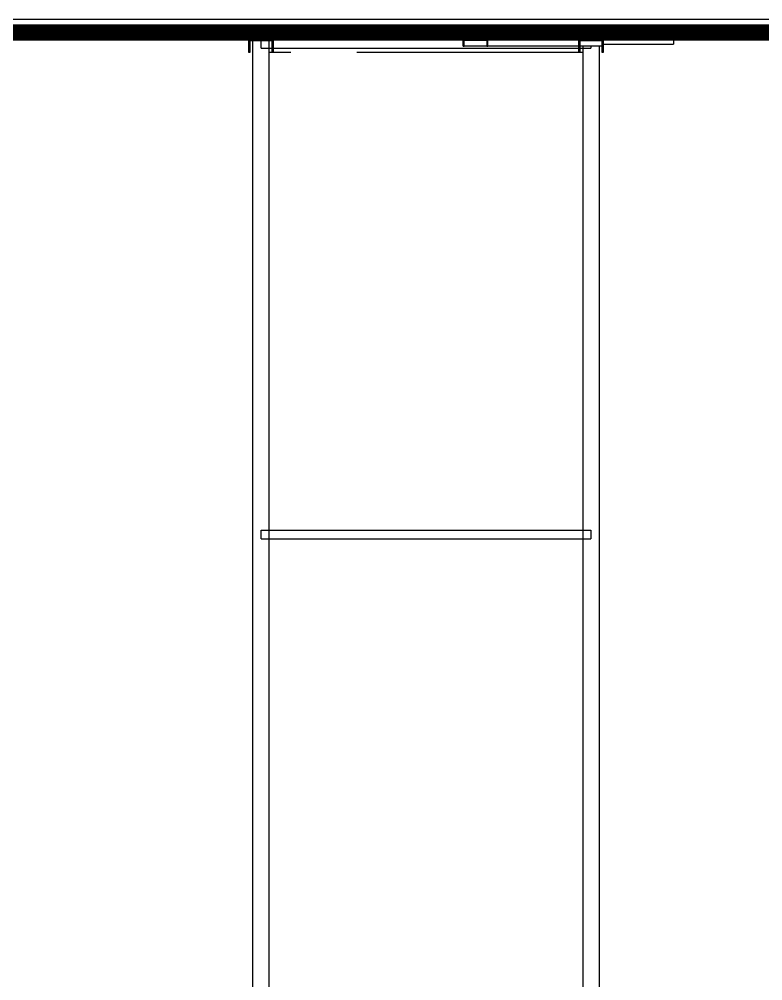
# Model space of a CAD drawing. Header units: inches. Extents: x 517790 to 538444, y 301815 to 302461.
# Drawn here: x 517880.93 to 517885.59, y 302341.91 to 302347.93 of the extents above; entities that cross this region are included whole.
import ezdxf

# ---------------------------------------------------------------- set-up
doc = ezdxf.new("R2010")
doc.units = ezdxf.units.IN
doc.header["$MEASUREMENT"] = 0
doc.linetypes.add('BLAST PROOF PARTITION-EMBED 1_DWG$0$DIVIDE2', pattern=[0.625, 0.25, -0.125, 0, -0.125, 0, -0.125])
for name, color, linetype in [('CABLE ROUTE FOR TOTAL PLANE-EMBED 1_DWG$0$DwgTemplate', 7, 'Continuous'), ('电气-接地设计-接地线', 3, '接地线'), ('硅胶总平面底图 工艺装置区', 253, 'Continuous'), ('硅胶总平面底图0804', 253, 'Continuous')]:
    doc.layers.add(name, color=color, linetype=linetype)
doc.styles.add('EESLTYPE', font='TXT.shx')
doc.linetypes.add('接地线', pattern='A,500,["/",EESLTYPE,S=200,R=0,X=0,Y=-100],-200,60,-200', length=960)

msp = doc.modelspace()

# ---------------------------------------------------------------- linework, layer by layer
at = {"layer": 'CABLE ROUTE FOR TOTAL PLANE-EMBED 1_DWG$0$DwgTemplate', "color": 253, "linetype": 'Continuous', "lineweight": 25}
for p, q in [((517882.3714, 302347.8808), (517882.3714, 302347.7258)), ((517882.3818, 302347.8808), (517882.3714, 302347.8808)), ((517882.3818, 302347.8069), (517882.3818, 302347.8808)), ((517882.3973, 302288.8911), (517882.3973, 302347.8819)), ((517882.3973, 302347.8819), (517882.5006, 302347.8819)), ((517882.4489, 302347.7516), (517882.4489, 302347.8549)), ((517882.4489, 302347.8549), (517884.4381, 302347.8549)), ((517882.5006, 302288.8861), (517882.5006, 302347.8819)), ((517882.5006, 302347.8808), (517882.5161, 302347.8808)), ((517882.5264, 302347.8808), (517882.5161, 302347.8808)), ((517882.5161, 302347.8808), (517882.5161, 302347.8069)), ((517882.5264, 302347.7258), (517882.5264, 302347.8808)), ((517882.5264, 302347.8808), (517882.6349, 302347.8808)), ((517883.0483, 302347.8808), (517884.4381, 302347.8808)), ((517884.4484, 302347.8808), (517884.4381, 302347.8808)), ((517884.4381, 302347.8808), (517884.4381, 302347.7258)), ((517884.4484, 302347.8808), (517884.4639, 302347.8808)), ((517884.4484, 302347.8069), (517884.4484, 302347.8808)), ((517884.4484, 302347.8549), (517884.5156, 302347.8549)), ((517884.4639, 302347.8819), (517884.5673, 302347.8819)), ((517884.4639, 302347.8819), (517884.4639, 302347.842)), ((517884.5156, 302347.8549), (517884.5156, 302347.842)), ((517884.5673, 302347.8819), (517884.5673, 302347.842)), ((517884.5931, 302347.8808), (517884.5828, 302347.8808)), ((517884.5828, 302347.8808), (517884.5828, 302347.8069)), ((517884.5931, 302347.7258), (517884.5931, 302347.8808)), ((517882.5161, 302347.8069), (517882.3818, 302347.8069)), ((517882.3818, 302347.7258), (517882.3818, 302347.7997)), ((517882.3818, 302347.7997), (517882.5161, 302347.7997)), ((517882.5161, 302347.7997), (517882.5161, 302347.7258)), ((517883.7148, 302347.842), (517883.7148, 302347.7645)), ((517883.722, 302347.842), (517883.7148, 302347.842)), ((517883.7148, 302347.7645), (517883.7148, 302347.842)), ((517884.5874, 302347.842), (517883.7148, 302347.842)), ((517883.722, 302347.8059), (517883.722, 302347.842)), ((517883.8625, 302347.8059), (517883.722, 302347.8059)), ((517883.722, 302347.7645), (517883.722, 302347.8007)), ((517883.722, 302347.8007), (517883.8625, 302347.8007)), ((517883.8698, 302347.842), (517883.8625, 302347.842)), ((517883.8625, 302347.842), (517883.8625, 302347.8059)), ((517883.8625, 302347.8007), (517883.8625, 302347.7645)), ((517883.8698, 302347.7645), (517883.8698, 302347.842)), ((517884.5828, 302347.8069), (517884.4484, 302347.8069)), ((517884.4484, 302347.7997), (517884.5828, 302347.7997)), ((517884.4484, 302347.7258), (517884.4484, 302347.7997)), ((517884.5828, 302347.7997), (517884.5828, 302347.7258)), ((517884.5874, 302347.842), (517884.5874, 302347.7645)), ((517884.5931, 302347.8307), (517885.0322, 302347.8307)), ((517885.0322, 302347.8307), (517885.0322, 302347.7759)), ((517882.4489, 302347.7516), (517884.4381, 302347.7516)), ((517883.7148, 302347.7645), (517883.722, 302347.7645)), ((517884.5874, 302347.7645), (517883.7148, 302347.7645)), ((517883.8625, 302347.7645), (517883.8698, 302347.7645)), ((517884.4484, 302347.7516), (517884.5156, 302347.7516)), ((517884.4639, 302347.7645), (517884.4639, 302341.6421)), ((517884.5156, 302347.7645), (517884.5156, 302347.7516)), ((517884.5673, 302347.7645), (517884.5673, 302341.6421)), ((517884.5931, 302347.7759), (517885.0322, 302347.7759)), ((517882.3714, 302347.7258), (517882.3818, 302347.7258)), ((517882.5006, 302347.7258), (517882.5161, 302347.7258)), ((517882.5161, 302347.7258), (517882.5264, 302347.7258)), ((517882.5264, 302347.7258), (517882.6349, 302347.7258)), ((517883.0483, 302347.7258), (517884.4381, 302347.7258)), ((517884.4381, 302347.7258), (517884.4484, 302347.7258)), ((517884.4484, 302347.7258), (517884.4639, 302347.7258)), ((517884.5828, 302347.7258), (517884.5931, 302347.7258)), ((517882.4489, 302344.6759), (517882.4489, 302344.7307)), ((517882.4489, 302344.7307), (517884.5156, 302344.7307)), ((517884.5156, 302344.7307), (517884.5156, 302344.6759)), ((517882.4489, 302344.6759), (517884.5156, 302344.6759))]:
    msp.add_line(p, q, dxfattribs=at)
at = {"layer": '电气-接地设计-接地线', "color": 1, "linetype": '接地线', "ltscale": 0.005, "const_width": 0.1033}
msp.add_lwpolyline([(517876.8497, 302347.8488), (517889.9277, 302347.8488)], dxfattribs=at)
at = {"layer": '硅胶总平面底图 工艺装置区', "linetype": 'BLAST PROOF PARTITION-EMBED 1_DWG$0$DIVIDE2', "lineweight": -3, "ltscale": 400}
msp.add_line((517871.7027, 302347.9323), (517894.8488, 302347.9323), dxfattribs=at)
at = {"layer": '硅胶总平面底图0804', "color": 253, "linetype": 'Continuous', "lineweight": 20}
for p, q in [((517894.8488, 302347.9323), (517871.7024, 302347.9323)), ((517880.2289, 302347.9323), (517886.6186, 302347.9323))]:
    msp.add_line(p, q, dxfattribs=at)

doc.saveas('drawing.dxf')
